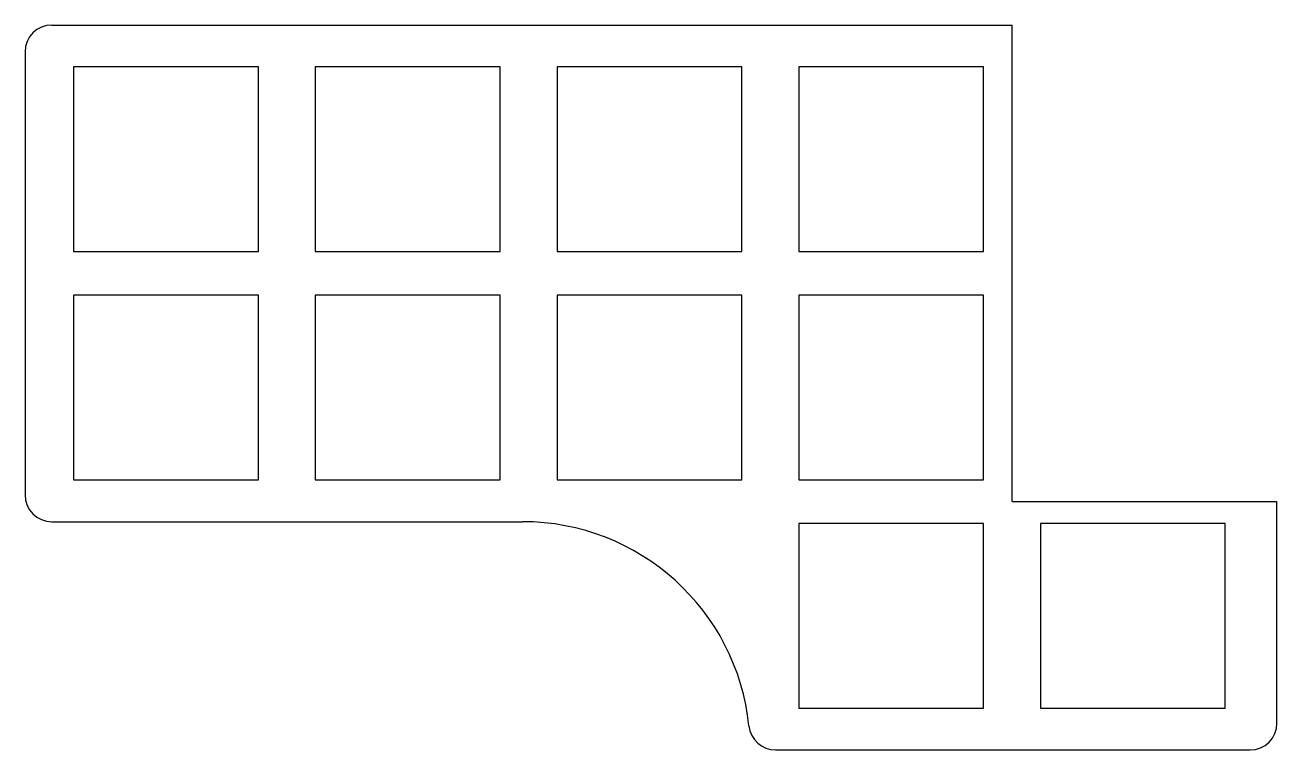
# Model space of a CAD drawing. Header units: millimetres. Extents: x -57.6 to 35.9, y -35.5 to 18.7.
import ezdxf

# ---------------------------------------------------------------- set-up
doc = ezdxf.new("R2010")
doc.units = ezdxf.units.MM
doc.linetypes.add('K5LT_BASIC', pattern=[0])
doc.layers.add('C', color=4, linetype='Continuous', true_color=0x00ffff)
doc.layers.add('G', color=3, linetype='Continuous', true_color=0x00ff00)

# ---------------------------------------------------------------- blocks, each defined once
blk = doc.blocks.new('U0')
at = {"layer": 'C', "color": 143, "linetype": 'K5LT_BASIC', "true_color": 0x33acca}
for p, q in [((-40.196, 15.573), (-53.996, 15.573)), ((-53.996, 15.573), (-53.996, 1.773)), ((-40.196, 1.773), (-40.196, 15.573)), ((-53.996, 1.773), (-40.196, 1.773))]:
    blk.add_line(p, q, dxfattribs=at)
blk = doc.blocks.new('U1')
at = {"layer": 'C', "color": 143, "linetype": 'K5LT_BASIC', "true_color": 0x33acca}
for p, q in [((-22.146, 15.573), (-35.946, 15.573)), ((-35.946, 15.573), (-35.946, 1.773)), ((-22.146, 1.773), (-22.146, 15.573)), ((-35.946, 1.773), (-22.146, 1.773))]:
    blk.add_line(p, q, dxfattribs=at)
blk = doc.blocks.new('U2')
at = {"layer": 'C', "color": 143, "linetype": 'K5LT_BASIC', "true_color": 0x33acca}
for p, q in [((-4.096, 15.573), (-17.896, 15.573)), ((-17.896, 15.573), (-17.896, 1.773)), ((-4.096, 1.773), (-4.096, 15.573)), ((-17.896, 1.773), (-4.096, 1.773))]:
    blk.add_line(p, q, dxfattribs=at)
blk = doc.blocks.new('U3')
at = {"layer": 'C', "color": 143, "linetype": 'K5LT_BASIC', "true_color": 0x33acca}
for p, q in [((13.954, 15.573), (0.154, 15.573)), ((0.154, 15.573), (0.154, 1.773)), ((13.954, 1.773), (13.954, 15.573)), ((0.154, 1.773), (13.954, 1.773))]:
    blk.add_line(p, q, dxfattribs=at)
blk = doc.blocks.new('U4')
at = {"layer": 'C', "color": 143, "linetype": 'K5LT_BASIC', "true_color": 0x33acca}
for p, q in [((-40.196, -1.477), (-53.996, -1.477)), ((-53.996, -1.477), (-53.996, -15.277)), ((-40.196, -15.277), (-40.196, -1.477)), ((-53.996, -15.277), (-40.196, -15.277))]:
    blk.add_line(p, q, dxfattribs=at)
blk = doc.blocks.new('U5')
at = {"layer": 'C', "color": 143, "linetype": 'K5LT_BASIC', "true_color": 0x33acca}
for p, q in [((-22.146, -1.477), (-35.946, -1.477)), ((-35.946, -1.477), (-35.946, -15.277)), ((-22.146, -15.277), (-22.146, -1.477)), ((-35.946, -15.277), (-22.146, -15.277))]:
    blk.add_line(p, q, dxfattribs=at)
blk = doc.blocks.new('U6')
at = {"layer": 'C', "color": 143, "linetype": 'K5LT_BASIC', "true_color": 0x33acca}
for p, q in [((-4.096, -1.477), (-17.896, -1.477)), ((-17.896, -1.477), (-17.896, -15.277)), ((-4.096, -15.277), (-4.096, -1.477)), ((-17.896, -15.277), (-4.096, -15.277))]:
    blk.add_line(p, q, dxfattribs=at)
blk = doc.blocks.new('U7')
at = {"layer": 'C', "color": 143, "linetype": 'K5LT_BASIC', "true_color": 0x33acca}
for p, q in [((13.954, -1.477), (0.154, -1.477)), ((0.154, -1.477), (0.154, -15.277)), ((13.954, -15.277), (13.954, -1.477)), ((0.154, -15.277), (13.954, -15.277))]:
    blk.add_line(p, q, dxfattribs=at)
blk = doc.blocks.new('U8')
at = {"layer": 'C', "color": 143, "linetype": 'K5LT_BASIC', "true_color": 0x33acca}
for p, q in [((13.954, -18.527), (0.154, -18.527)), ((0.154, -18.527), (0.154, -32.327)), ((13.954, -32.327), (13.954, -18.527)), ((0.154, -32.327), (13.954, -32.327))]:
    blk.add_line(p, q, dxfattribs=at)
blk = doc.blocks.new('U9')
at = {"layer": 'C', "color": 143, "linetype": 'K5LT_BASIC', "true_color": 0x33acca}
for p, q in [((32.004, -18.527), (18.204, -18.527)), ((18.204, -18.527), (18.204, -32.327)), ((32.004, -32.327), (32.004, -18.527)), ((18.204, -32.327), (32.004, -32.327))]:
    blk.add_line(p, q, dxfattribs=at)

msp = doc.modelspace()

# ---------------------------------------------------------------- linework, layer by layer
at = {"layer": 'G', "color": 143, "linetype": 'K5LT_BASIC', "true_color": 0x33acca}
for p, q in [((-55.621, 18.698), (16.079, 18.698)), ((16.079, -16.902), (16.079, 18.698)), ((-57.621, 16.698), (-57.621, -16.402)), ((16.079, -16.902), (35.864, -16.902)), ((35.864, -33.452), (35.864, -16.902)), ((-55.621, -18.402), (-20.471, -18.402)), ((-1.571, -35.452), (33.864, -35.452))]:
    msp.add_line(p, q, dxfattribs=at)
for centre, radius, start, end in [((-55.621, 16.698), 2, 90, 180), ((-55.621, -16.402), 2, 180, 270), ((-20.471, -35.402), 17, 5.89073, 90), ((33.864, -33.452), 2, 270, 0), ((-1.571, -33.452), 2, 185.89073, 270)]:
    msp.add_arc(centre, radius, start, end, dxfattribs=at)

# ---------------------------------------------------------------- block references
at = {"layer": 'C'}
for name in ['U0', 'U1', 'U2', 'U3', 'U4', 'U5', 'U6', 'U7', 'U8', 'U9']:
    msp.add_blockref(name, (0, 0), dxfattribs=at)

doc.saveas('drawing.dxf')
